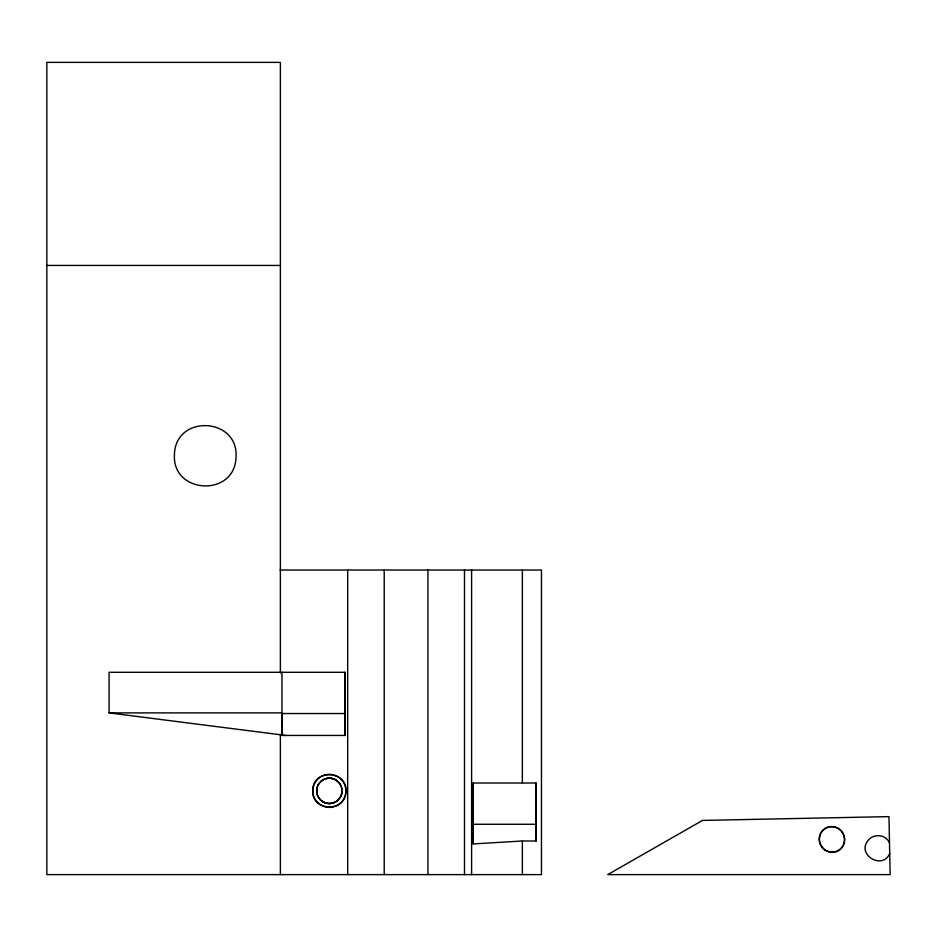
<?xml version="1.0" encoding="UTF-8"?>
<svg xmlns="http://www.w3.org/2000/svg" width="937" height="937" viewBox="0 0 937 937"><rect width="100%" height="100%" fill="white"/><g stroke="black" fill="none" stroke-linecap="round" stroke-linejoin="round"><path stroke-width="1.41" d="M316.729 789.504L316.729 792.21M889.717 853.408C882.853 870.508 856.078 854.743 868.107 840.454C872.652 834.305 882.748 834.024 887.62 839.915C888.791 841.168 890.22 844.05 888.756 841.449M318.252 784.656L321.414 780.954A13.786 13.141 -90 0 1 337.273 780.954L340.436 784.656A12.087 11.513 -90 0 1 340.436 796.942M318.252 784.773A12.087 11.513 -90 0 0 318.252 797.047L321.414 800.76A13.786 13.141 -90 0 0 337.273 800.748L340.436 797.047A12.087 11.513 90 0 0 341.97 792.21L341.97 789.504M473.314 843.921L522.366 840.993L536.198 841.004L536.198 824.267L536.105 783.004L473.208 783.004L473.314 843.921L473.208 783.004L473.22 824.267L536.198 824.267L536.198 841.004M46.85 265.44L280.374 265.44M280.046 570.036L541.469 570.036L541.469 874.619L46.85 874.619L46.85 62.381L280.374 62.381L280.374 673.024M344.898 712.893L344.898 713.537L281.955 713.537L282.002 735.451L344.898 735.451L344.898 672.286L109.079 672.286L109.079 712.893L281.978 712.893M109.079 712.893L285.937 735.451M344.898 735.451L344.851 672.286M522.366 570.036L522.366 783.004M522.366 840.993L522.366 874.619M471.604 570.036L471.604 874.619M464.494 570.036L464.494 874.619M427.94 570.036L427.94 874.619M384.217 570.036L384.217 874.619M347.674 570.036L347.674 874.619M281.978 672.286L282.002 735.451M280.374 734.385L280.374 874.619M321.414 780.954A13.786 13.141 90 0 1 337.273 780.954M337.273 800.748A13.786 13.141 90 0 1 321.414 800.748M174.458 454.199C171.576 494.291 234.8 497.512 236.019 457.338C238.9 417.246 175.676 414.025 174.458 454.199M312.817 790.008C310.709 811.29 345.8 813.082 345.87 791.706C347.99 770.425 312.888 768.621 312.817 790.008M702.504 820.425L607.726 874.619L890.15 874.619L888.967 816.619L702.504 820.425M536.105 824.267L536.081 783.004L536.081 824.267M321.075 805.188A16.55 16.55 0 0 0 345.894 790.851A16.55 16.55 0 0 0 321.075 776.527A16.55 16.55 0 0 0 321.075 805.188M322.996 801.849A12.696 12.696 0 0 0 342.04 790.851A12.696 12.696 0 0 0 322.996 779.865A12.696 12.696 0 0 0 322.996 801.849M819.371 839.095A13.036 12.427 60.2 0 0 838.428 850.737A13.036 12.427 60.2 0 0 838.053 828.413A13.036 12.427 60.2 0 0 819.371 839.095M824.958 850.011A12.696 12.696 0 0 0 844.624 840.173A12.696 12.696 0 0 0 826.27 828.062A12.696 12.696 0 0 0 824.958 850.011"/></g></svg>
